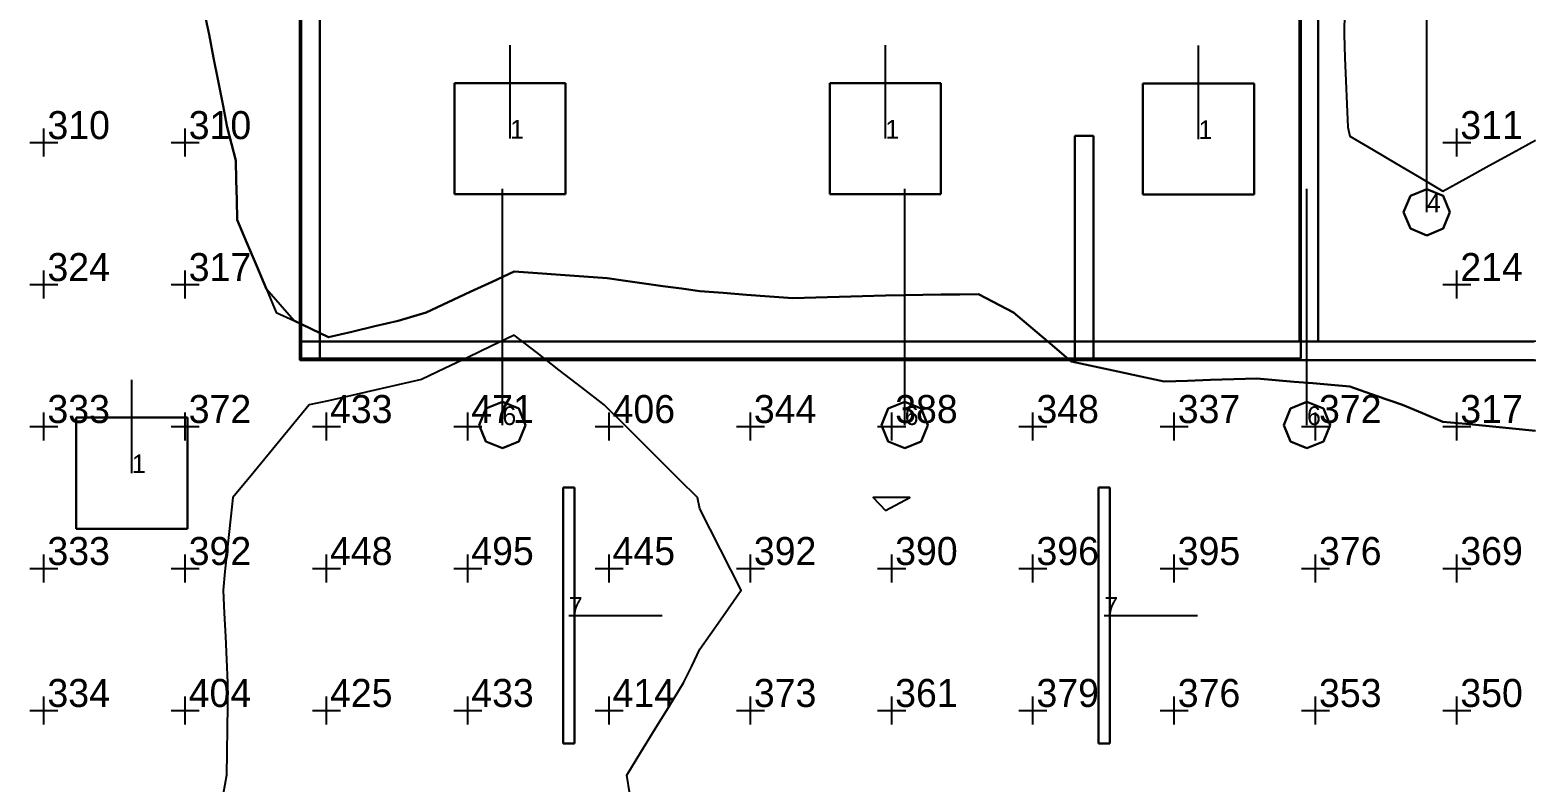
# Model space of a CAD drawing. Extents: x 0 to 48.5, y 0 to 23.7.
# Drawn here: x 6.36 to 14.37, y 9.88 to 13.9 of the extents above; entities that cross this region are included whole.
import ezdxf

# ---------------------------------------------------------------- set-up
doc = ezdxf.new("R2010")
doc.units = 0
doc.header["$MEASUREMENT"] = 0
for name, color, linetype in [('DLXFURN', 5, 'Continuous'), ('DLXISO', 7, 'Continuous'), ('DLXLUM', 2, 'Continuous'), ('DLXLUMEX', 2, 'Continuous'), ('DLXSCENE', 7, 'Continuous'), ('DLXVAL', 3, 'Continuous')]:
    doc.layers.add(name, color=color, linetype=linetype)

# ---------------------------------------------------------------- blocks, each defined once
blk = doc.blocks.new('*U6')
at = {"color": 1}
blk.add_line((0, 0), (0, 0.5), dxfattribs=at)
for p, q in [((0.2975, 0.2975), (-0.2975, 0.2975)), ((-0.2975, 0.2975), (-0.2975, -0.2975)), ((-0.2975, 0.2975), (-0.2975, -0.2975)), ((-0.2975, -0.2975), (-0.2975, 0.2975)), ((-0.2975, 0.2975), (-0.2975, 0.2975)), ((0.2975, 0.2975), (-0.2975, 0.2975)), ((-0.2975, 0.2975), (-0.2975, 0.2975)), ((-0.2975, 0.2975), (0.2975, 0.2975)), ((-0.2975, -0.2975), (-0.2975, 0.2975)), ((-0.2975, 0.2975), (0.2975, 0.2975)), ((0.2975, -0.2975), (0.2975, 0.2975)), ((0.2975, 0.2975), (0.2975, 0.2975)), ((0.2975, -0.2975), (0.2975, 0.2975)), ((0.2975, 0.2975), (0.2975, 0.2975)), ((0.2975, 0.2975), (0.2975, -0.2975)), ((0.2975, 0.2975), (0.2975, -0.2975)), ((-0.2975, -0.2975), (0.2975, -0.2975)), ((-0.2975, -0.2975), (0.2975, -0.2975)), ((0.2975, -0.2975), (-0.2975, -0.2975)), ((-0.2975, -0.2975), (-0.2975, -0.2975)), ((-0.2975, -0.2975), (-0.2975, -0.2975)), ((0.2975, -0.2975), (-0.2975, -0.2975)), ((0.2975, -0.2975), (0.2975, -0.2975)), ((0.2975, -0.2975), (0.2975, -0.2975))]:
    blk.add_line(p, q)
at = {"layer": 'DLXLUMEX', "color": 7}
blk.add_text('1', height=0.1, dxfattribs=at).set_placement((0, 0))
blk = doc.blocks.new('*U7')
at = {"color": 1}
blk.add_line((0, 0), (0, 0.5), dxfattribs=at)
for p, q in [((0.2975, 0.2975), (-0.2975, 0.2975)), ((-0.2975, 0.2975), (-0.2975, -0.2975)), ((-0.2975, 0.2975), (-0.2975, -0.2975)), ((-0.2975, -0.2975), (-0.2975, 0.2975)), ((-0.2975, 0.2975), (-0.2975, 0.2975)), ((0.2975, 0.2975), (-0.2975, 0.2975)), ((-0.2975, 0.2975), (-0.2975, 0.2975)), ((-0.2975, 0.2975), (0.2975, 0.2975)), ((-0.2975, -0.2975), (-0.2975, 0.2975)), ((-0.2975, 0.2975), (0.2975, 0.2975)), ((0.2975, -0.2975), (0.2975, 0.2975)), ((0.2975, 0.2975), (0.2975, 0.2975)), ((0.2975, -0.2975), (0.2975, 0.2975)), ((0.2975, 0.2975), (0.2975, 0.2975)), ((0.2975, 0.2975), (0.2975, -0.2975)), ((0.2975, 0.2975), (0.2975, -0.2975)), ((-0.2975, -0.2975), (0.2975, -0.2975)), ((-0.2975, -0.2975), (0.2975, -0.2975)), ((0.2975, -0.2975), (-0.2975, -0.2975)), ((-0.2975, -0.2975), (-0.2975, -0.2975)), ((-0.2975, -0.2975), (-0.2975, -0.2975)), ((0.2975, -0.2975), (-0.2975, -0.2975)), ((0.2975, -0.2975), (0.2975, -0.2975)), ((0.2975, -0.2975), (0.2975, -0.2975))]:
    blk.add_line(p, q)
at = {"layer": 'DLXLUMEX', "color": 7}
blk.add_text('1', height=0.1, dxfattribs=at).set_placement((0, 0))
blk = doc.blocks.new('*U8')
at = {"color": 1}
blk.add_line((0, 0), (0, 0.5), dxfattribs=at)
for p, q in [((0.2975, 0.2975), (-0.2975, 0.2975)), ((-0.2975, 0.2975), (-0.2975, -0.2975)), ((-0.2975, 0.2975), (-0.2975, -0.2975)), ((-0.2975, -0.2975), (-0.2975, 0.2975)), ((-0.2975, 0.2975), (-0.2975, 0.2975)), ((0.2975, 0.2975), (-0.2975, 0.2975)), ((-0.2975, 0.2975), (-0.2975, 0.2975)), ((-0.2975, 0.2975), (0.2975, 0.2975)), ((-0.2975, -0.2975), (-0.2975, 0.2975)), ((-0.2975, 0.2975), (0.2975, 0.2975)), ((0.2975, -0.2975), (0.2975, 0.2975)), ((0.2975, 0.2975), (0.2975, 0.2975)), ((0.2975, -0.2975), (0.2975, 0.2975)), ((0.2975, 0.2975), (0.2975, 0.2975)), ((0.2975, 0.2975), (0.2975, -0.2975)), ((0.2975, 0.2975), (0.2975, -0.2975)), ((-0.2975, -0.2975), (0.2975, -0.2975)), ((-0.2975, -0.2975), (0.2975, -0.2975)), ((0.2975, -0.2975), (-0.2975, -0.2975)), ((-0.2975, -0.2975), (-0.2975, -0.2975)), ((-0.2975, -0.2975), (-0.2975, -0.2975)), ((0.2975, -0.2975), (-0.2975, -0.2975)), ((0.2975, -0.2975), (0.2975, -0.2975)), ((0.2975, -0.2975), (0.2975, -0.2975))]:
    blk.add_line(p, q)
at = {"layer": 'DLXLUMEX', "color": 7}
blk.add_text('1', height=0.1, dxfattribs=at).set_placement((0, 0))
blk = doc.blocks.new('*U37')
for p, q in [((0.03, 0.6855), (-0.03, 0.6855)), ((-0.03, 0.6855), (-0.03, -0.6855)), ((-0.03, 0.6855), (-0.03, -0.6855)), ((-0.03, -0.6855), (-0.03, 0.6855)), ((-0.03, 0.6855), (-0.03, 0.6855)), ((0.03, 0.6855), (-0.03, 0.6855)), ((-0.03, 0.6855), (-0.03, 0.6855)), ((-0.03, 0.6855), (0.03, 0.6855)), ((-0.03, -0.6855), (-0.03, 0.6855)), ((-0.03, 0.6855), (0.03, 0.6855)), ((0.03, -0.6855), (0.03, 0.6855)), ((0.03, 0.6855), (0.03, 0.6855)), ((0.03, -0.6855), (0.03, 0.6855)), ((0.03, 0.6855), (0.03, 0.6855)), ((0.03, 0.6855), (0.03, -0.6855)), ((0.03, 0.6855), (0.03, -0.6855)), ((-0.03, -0.6855), (0.03, -0.6855)), ((-0.03, -0.6855), (-0.03, -0.6855)), ((-0.03, -0.6855), (0.03, -0.6855)), ((0.03, -0.6855), (-0.03, -0.6855)), ((-0.03, -0.6855), (-0.03, -0.6855)), ((0.03, -0.6855), (-0.03, -0.6855)), ((0.03, -0.6855), (0.03, -0.6855)), ((0.03, -0.6855), (0.03, -0.6855))]:
    blk.add_line(p, q)
at = {"color": 1}
blk.add_line((0, 0), (0.5, 0), dxfattribs=at)
at = {"layer": 'DLXLUMEX', "color": 7}
blk.add_text('7', height=0.1, dxfattribs=at).set_placement((0, 0))
blk = doc.blocks.new('*U39')
for p, q in [((0.03, 0.6855), (-0.03, 0.6855)), ((-0.03, 0.6855), (-0.03, -0.6855)), ((-0.03, 0.6855), (-0.03, -0.6855)), ((-0.03, -0.6855), (-0.03, 0.6855)), ((-0.03, 0.6855), (-0.03, 0.6855)), ((0.03, 0.6855), (-0.03, 0.6855)), ((-0.03, 0.6855), (-0.03, 0.6855)), ((-0.03, 0.6855), (0.03, 0.6855)), ((-0.03, -0.6855), (-0.03, 0.6855)), ((-0.03, 0.6855), (0.03, 0.6855)), ((0.03, -0.6855), (0.03, 0.6855)), ((0.03, 0.6855), (0.03, 0.6855)), ((0.03, -0.6855), (0.03, 0.6855)), ((0.03, 0.6855), (0.03, 0.6855)), ((0.03, 0.6855), (0.03, -0.6855)), ((0.03, 0.6855), (0.03, -0.6855)), ((-0.03, -0.6855), (0.03, -0.6855)), ((-0.03, -0.6855), (-0.03, -0.6855)), ((-0.03, -0.6855), (0.03, -0.6855)), ((0.03, -0.6855), (-0.03, -0.6855)), ((-0.03, -0.6855), (-0.03, -0.6855)), ((0.03, -0.6855), (-0.03, -0.6855)), ((0.03, -0.6855), (0.03, -0.6855)), ((0.03, -0.6855), (0.03, -0.6855))]:
    blk.add_line(p, q)
at = {"color": 1}
blk.add_line((0, 0), (0.5, 0), dxfattribs=at)
at = {"layer": 'DLXLUMEX', "color": 7}
blk.add_text('7', height=0.1, dxfattribs=at).set_placement((0, 0))
blk = doc.blocks.new('*U48')
at = {"color": 1}
blk.add_line((0, 0), (0, 0.5), dxfattribs=at)
for p, q in [((0.2975, 0.2975), (-0.2975, 0.2975)), ((-0.2975, 0.2975), (-0.2975, -0.2975)), ((-0.2975, 0.2975), (-0.2975, -0.2975)), ((-0.2975, -0.2975), (-0.2975, 0.2975)), ((-0.2975, 0.2975), (-0.2975, 0.2975)), ((0.2975, 0.2975), (-0.2975, 0.2975)), ((-0.2975, 0.2975), (-0.2975, 0.2975)), ((-0.2975, 0.2975), (0.2975, 0.2975)), ((-0.2975, -0.2975), (-0.2975, 0.2975)), ((-0.2975, 0.2975), (0.2975, 0.2975)), ((0.2975, -0.2975), (0.2975, 0.2975)), ((0.2975, 0.2975), (0.2975, 0.2975)), ((0.2975, -0.2975), (0.2975, 0.2975)), ((0.2975, 0.2975), (0.2975, 0.2975)), ((0.2975, 0.2975), (0.2975, -0.2975)), ((0.2975, 0.2975), (0.2975, -0.2975)), ((-0.2975, -0.2975), (0.2975, -0.2975)), ((-0.2975, -0.2975), (0.2975, -0.2975)), ((0.2975, -0.2975), (-0.2975, -0.2975)), ((-0.2975, -0.2975), (-0.2975, -0.2975)), ((-0.2975, -0.2975), (-0.2975, -0.2975)), ((0.2975, -0.2975), (-0.2975, -0.2975)), ((0.2975, -0.2975), (0.2975, -0.2975)), ((0.2975, -0.2975), (0.2975, -0.2975))]:
    blk.add_line(p, q)
at = {"layer": 'DLXLUMEX', "color": 7}
blk.add_text('1', height=0.1, dxfattribs=at).set_placement((0, 0))
blk = doc.blocks.new('*U73')
at = {"color": 1}
blk.add_line((0, 0), (0, 1.265), dxfattribs=at)
for p, q in [((-0.124, 0), (-0.0877, 0.0877)), ((-0.0877, 0.0877), (-0.124, 0)), ((-0.0877, 0.0877), (-0.124, 0)), ((-0.124, 0), (-0.0877, 0.0877)), ((-0.0877, 0.0877), (0, 0.124)), ((0, 0.124), (-0.0877, 0.0877)), ((0, 0.124), (-0.0877, 0.0877)), ((-0.0877, 0.0877), (0, 0.124)), ((-0.0877, 0.0877), (-0.0877, 0.0877)), ((-0.0877, 0.0877), (-0.0877, 0.0877)), ((0, 0.124), (0.0877, 0.0877)), ((0.0877, 0.0877), (0, 0.124)), ((0.0877, 0.0877), (0, 0.124)), ((0, 0.124), (0, 0.124)), ((0, 0.124), (0.0877, 0.0877)), ((0, 0.124), (0, 0.124)), ((0.0877, 0.0877), (0.124, 0)), ((0.124, 0), (0.0877, 0.0877)), ((0.0877, 0.0877), (0.0877, 0.0877)), ((0.124, 0), (0.0877, 0.0877)), ((0.0877, 0.0877), (0.0877, 0.0877)), ((0.0877, 0.0877), (0.124, 0)), ((-0.0877, -0.0877), (-0.124, 0)), ((-0.124, 0), (-0.0877, -0.0877)), ((-0.124, 0), (-0.124, 0)), ((-0.124, 0), (-0.0877, -0.0877)), ((-0.0877, -0.0877), (-0.124, 0)), ((-0.124, 0), (-0.124, 0)), ((0.124, 0), (0.0877, -0.0877)), ((0.0877, -0.0877), (0.124, 0)), ((0.0877, -0.0877), (0.124, 0)), ((0.124, 0), (0.0877, -0.0877)), ((0.124, 0), (0.124, 0)), ((0.124, 0), (0.124, 0)), ((0, -0.124), (-0.0877, -0.0877)), ((-0.0877, -0.0877), (0, -0.124)), ((-0.0877, -0.0877), (-0.0877, -0.0877)), ((-0.0877, -0.0877), (0, -0.124)), ((0, -0.124), (-0.0877, -0.0877)), ((-0.0877, -0.0877), (-0.0877, -0.0877)), ((0.0877, -0.0877), (0, -0.124)), ((0, -0.124), (0.0877, -0.0877)), ((0, -0.124), (0.0877, -0.0877)), ((0.0877, -0.0877), (0, -0.124)), ((0, -0.124), (0, -0.124)), ((0, -0.124), (0, -0.124)), ((0.0877, -0.0877), (0.0877, -0.0877)), ((0.0877, -0.0877), (0.0877, -0.0877))]:
    blk.add_line(p, q)
at = {"layer": 'DLXLUMEX', "color": 7}
blk.add_text('4', height=0.1, dxfattribs=at).set_placement((0, 0))
blk = doc.blocks.new('*U76')
at = {"color": 1}
blk.add_line((0, 0), (0, 1.265), dxfattribs=at)
for p, q in [((-0.124, 0), (-0.0877, 0.0877)), ((-0.0877, 0.0877), (-0.124, 0)), ((-0.0877, 0.0877), (-0.124, 0)), ((-0.124, 0), (-0.0877, 0.0877)), ((-0.0877, 0.0877), (0, 0.124)), ((0, 0.124), (-0.0877, 0.0877)), ((0, 0.124), (-0.0877, 0.0877)), ((-0.0877, 0.0877), (0, 0.124)), ((-0.0877, 0.0877), (-0.0877, 0.0877)), ((-0.0877, 0.0877), (-0.0877, 0.0877)), ((0, 0.124), (0.0877, 0.0877)), ((0.0877, 0.0877), (0, 0.124)), ((0.0877, 0.0877), (0, 0.124)), ((0, 0.124), (0, 0.124)), ((0, 0.124), (0.0877, 0.0877)), ((0, 0.124), (0, 0.124)), ((0.0877, 0.0877), (0.124, 0)), ((0.124, 0), (0.0877, 0.0877)), ((0.0877, 0.0877), (0.0877, 0.0877)), ((0.124, 0), (0.0877, 0.0877)), ((0.0877, 0.0877), (0.0877, 0.0877)), ((0.0877, 0.0877), (0.124, 0)), ((-0.0877, -0.0877), (-0.124, 0)), ((-0.124, 0), (-0.0877, -0.0877)), ((-0.124, 0), (-0.124, 0)), ((-0.124, 0), (-0.0877, -0.0877)), ((-0.0877, -0.0877), (-0.124, 0)), ((-0.124, 0), (-0.124, 0)), ((0.124, 0), (0.0877, -0.0877)), ((0.0877, -0.0877), (0.124, 0)), ((0.0877, -0.0877), (0.124, 0)), ((0.124, 0), (0.0877, -0.0877)), ((0.124, 0), (0.124, 0)), ((0.124, 0), (0.124, 0)), ((0, -0.124), (-0.0877, -0.0877)), ((-0.0877, -0.0877), (0, -0.124)), ((-0.0877, -0.0877), (-0.0877, -0.0877)), ((-0.0877, -0.0877), (0, -0.124)), ((0, -0.124), (-0.0877, -0.0877)), ((-0.0877, -0.0877), (-0.0877, -0.0877)), ((0.0877, -0.0877), (0, -0.124)), ((0, -0.124), (0.0877, -0.0877)), ((0, -0.124), (0.0877, -0.0877)), ((0.0877, -0.0877), (0, -0.124)), ((0, -0.124), (0, -0.124)), ((0, -0.124), (0, -0.124)), ((0.0877, -0.0877), (0.0877, -0.0877)), ((0.0877, -0.0877), (0.0877, -0.0877))]:
    blk.add_line(p, q)
at = {"layer": 'DLXLUMEX', "color": 7}
blk.add_text('6', height=0.1, dxfattribs=at).set_placement((0, 0))
blk = doc.blocks.new('*U77')
at = {"color": 1}
blk.add_line((0, 0), (0, 1.265), dxfattribs=at)
for p, q in [((-0.124, 0), (-0.0877, 0.0877)), ((-0.0877, 0.0877), (-0.124, 0)), ((-0.0877, 0.0877), (-0.124, 0)), ((-0.124, 0), (-0.0877, 0.0877)), ((-0.0877, 0.0877), (0, 0.124)), ((0, 0.124), (-0.0877, 0.0877)), ((0, 0.124), (-0.0877, 0.0877)), ((-0.0877, 0.0877), (0, 0.124)), ((-0.0877, 0.0877), (-0.0877, 0.0877)), ((-0.0877, 0.0877), (-0.0877, 0.0877)), ((0, 0.124), (0.0877, 0.0877)), ((0.0877, 0.0877), (0, 0.124)), ((0.0877, 0.0877), (0, 0.124)), ((0, 0.124), (0, 0.124)), ((0, 0.124), (0.0877, 0.0877)), ((0, 0.124), (0, 0.124)), ((0.0877, 0.0877), (0.124, 0)), ((0.124, 0), (0.0877, 0.0877)), ((0.0877, 0.0877), (0.0877, 0.0877)), ((0.124, 0), (0.0877, 0.0877)), ((0.0877, 0.0877), (0.0877, 0.0877)), ((0.0877, 0.0877), (0.124, 0)), ((-0.0877, -0.0877), (-0.124, 0)), ((-0.124, 0), (-0.0877, -0.0877)), ((-0.124, 0), (-0.124, 0)), ((-0.124, 0), (-0.0877, -0.0877)), ((-0.0877, -0.0877), (-0.124, 0)), ((-0.124, 0), (-0.124, 0)), ((0.124, 0), (0.0877, -0.0877)), ((0.0877, -0.0877), (0.124, 0)), ((0.0877, -0.0877), (0.124, 0)), ((0.124, 0), (0.0877, -0.0877)), ((0.124, 0), (0.124, 0)), ((0.124, 0), (0.124, 0)), ((0, -0.124), (-0.0877, -0.0877)), ((-0.0877, -0.0877), (0, -0.124)), ((-0.0877, -0.0877), (-0.0877, -0.0877)), ((-0.0877, -0.0877), (0, -0.124)), ((0, -0.124), (-0.0877, -0.0877)), ((-0.0877, -0.0877), (-0.0877, -0.0877)), ((0.0877, -0.0877), (0, -0.124)), ((0, -0.124), (0.0877, -0.0877)), ((0, -0.124), (0.0877, -0.0877)), ((0.0877, -0.0877), (0, -0.124)), ((0, -0.124), (0, -0.124)), ((0, -0.124), (0, -0.124)), ((0.0877, -0.0877), (0.0877, -0.0877)), ((0.0877, -0.0877), (0.0877, -0.0877))]:
    blk.add_line(p, q)
at = {"layer": 'DLXLUMEX', "color": 7}
blk.add_text('6', height=0.1, dxfattribs=at).set_placement((0, 0))
blk = doc.blocks.new('*U79')
at = {"color": 1}
blk.add_line((0, 0), (0, 1.265), dxfattribs=at)
for p, q in [((-0.124, 0), (-0.0877, 0.0877)), ((-0.0877, 0.0877), (-0.124, 0)), ((-0.0877, 0.0877), (-0.124, 0)), ((-0.124, 0), (-0.0877, 0.0877)), ((-0.0877, 0.0877), (0, 0.124)), ((0, 0.124), (-0.0877, 0.0877)), ((0, 0.124), (-0.0877, 0.0877)), ((-0.0877, 0.0877), (0, 0.124)), ((-0.0877, 0.0877), (-0.0877, 0.0877)), ((-0.0877, 0.0877), (-0.0877, 0.0877)), ((0, 0.124), (0.0877, 0.0877)), ((0.0877, 0.0877), (0, 0.124)), ((0.0877, 0.0877), (0, 0.124)), ((0, 0.124), (0, 0.124)), ((0, 0.124), (0.0877, 0.0877)), ((0, 0.124), (0, 0.124)), ((0.0877, 0.0877), (0.124, 0)), ((0.124, 0), (0.0877, 0.0877)), ((0.0877, 0.0877), (0.0877, 0.0877)), ((0.124, 0), (0.0877, 0.0877)), ((0.0877, 0.0877), (0.0877, 0.0877)), ((0.0877, 0.0877), (0.124, 0)), ((-0.0877, -0.0877), (-0.124, 0)), ((-0.124, 0), (-0.0877, -0.0877)), ((-0.124, 0), (-0.124, 0)), ((-0.124, 0), (-0.0877, -0.0877)), ((-0.0877, -0.0877), (-0.124, 0)), ((-0.124, 0), (-0.124, 0)), ((0.124, 0), (0.0877, -0.0877)), ((0.0877, -0.0877), (0.124, 0)), ((0.0877, -0.0877), (0.124, 0)), ((0.124, 0), (0.0877, -0.0877)), ((0.124, 0), (0.124, 0)), ((0.124, 0), (0.124, 0)), ((0, -0.124), (-0.0877, -0.0877)), ((-0.0877, -0.0877), (0, -0.124)), ((-0.0877, -0.0877), (-0.0877, -0.0877)), ((-0.0877, -0.0877), (0, -0.124)), ((0, -0.124), (-0.0877, -0.0877)), ((-0.0877, -0.0877), (-0.0877, -0.0877)), ((0.0877, -0.0877), (0, -0.124)), ((0, -0.124), (0.0877, -0.0877)), ((0, -0.124), (0.0877, -0.0877)), ((0.0877, -0.0877), (0, -0.124)), ((0, -0.124), (0, -0.124)), ((0, -0.124), (0, -0.124)), ((0.0877, -0.0877), (0.0877, -0.0877)), ((0.0877, -0.0877), (0.0877, -0.0877))]:
    blk.add_line(p, q)
at = {"layer": 'DLXLUMEX', "color": 7}
blk.add_text('6', height=0.1, dxfattribs=at).set_placement((0, 0))
blk = doc.blocks.new('*U88')
for p, q in [((-0.3, 9.0972), (-0.3, 4.9152)), ((-0.3, 4.9152), (-0.3, 9.0972)), ((-0.3, 9.0972), (-0.3, 9.0972)), ((5.1541, 9.0972), (-0.3, 9.0972)), ((-0.3, 9.0972), (-0.3, 9.0972)), ((-0.3, 9.0972), (-0.2922, 9.0972)), ((-0.2922, 9.0972), (5.0612, 9.0972)), ((-0.2922, 9.0972), (-0.2922, 9.0972)), ((5.0612, 9.0972), (5.1541, 9.0972)), ((5.0612, 9.0972), (5.0612, 9.0972)), ((5.1541, 9), (5.1541, 9.0972)), ((5.1541, 9.0972), (5.1541, 9.0972)), ((5.1541, 9.0972), (5.1541, 9)), ((5.1541, 9.0972), (5.1541, 9.0972)), ((-0.1914, 9), (-0.1914, 4.9231)), ((-0.1914, 9), (-0.1914, 9)), ((-0.1914, 4.9152), (-0.1914, 9)), ((-0.1914, 9), (-0.1914, 9)), ((5.0612, 9), (-0.1914, 9)), ((-0.1914, 9), (5.1541, 9)), ((5.1541, 9), (5.0612, 9)), ((5.0612, 9), (5.0612, 9)), ((5.1541, 9), (5.1541, 9)), ((5.1541, 9), (5.1541, 9)), ((-0.3, 4.9152), (-0.1914, 4.9152)), ((-0.1914, 4.9152), (-0.3, 4.9152)), ((-0.3, 4.9152), (-0.3, 4.9152)), ((-0.3, 4.9152), (-0.3, 4.9152)), ((-0.1914, 4.9231), (-0.1914, 4.9231)), ((-0.1914, 4.9231), (-0.1914, 4.9152)), ((-0.1914, 4.9152), (-0.1914, 4.9152)), ((-0.1914, 4.9152), (-0.1914, 4.9152))]:
    blk.add_line(p, q)
blk = doc.blocks.new('*U91')
for p, q in [((0.1, 4.0868), (0.1071, 4.0868)), ((0.1, 4.0868), (0.1, 4.0868)), ((0.2, 4.0868), (0.1, 4.0868)), ((0.1, 0.102), (0.1, 4.0868)), ((0.1, 4.0868), (0.1, 4.0868)), ((0.1, 4.0868), (0.1, 0.102)), ((0.1071, 4.0868), (0.1071, 4.0868)), ((0.1071, 4.0868), (0.2, 4.0868)), ((0.2, 4.0868), (0.2, 4.0868)), ((0.2, 4.0868), (0.2, 0.102)), ((0.2, 0.102), (0.2, 4.0868)), ((0.2, 4.0868), (0.2, 4.0868)), ((0.1, 0.102), (0.1, 0.102)), ((0.1071, 0.102), (0.1, 0.102)), ((0.1, 0.102), (0.2, 0.102)), ((0.1, 0.102), (0.1, 0.102)), ((0.2, 0.102), (0.1071, 0.102)), ((0.1071, 0.102), (0.1071, 0.102)), ((0.2, 0.102), (0.2, 0.102)), ((0.2, 0.102), (0.2, 0.102))]:
    blk.add_line(p, q)
blk = doc.blocks.new('*U93')
for p, q in [((12.573, -0.0994), (-0.027, -0.1)), ((-0.027, -0.1), (-0.027, -0.2)), ((-0.027, -0.2), (-0.027, -0.1)), ((-0.027, -0.1), (-0.027, -0.1)), ((-0.027, -0.1), (-0.0192, -0.1)), ((-0.027, -0.1), (-0.027, -0.1)), ((-0.0192, -0.1), (5.3342, -0.0997)), ((-0.0192, -0.1), (-0.0192, -0.1)), ((5.3342, -0.0997), (5.3342, -0.0997)), ((5.3342, -0.0997), (6.5829, -0.0997)), ((-0.027, -0.2), (-0.027, -0.2)), ((-0.027, -0.2), (12.573, -0.2)), ((-0.027, -0.2), (-0.027, -0.2)), ((6.5829, -0.2), (-0.027, -0.2))]:
    blk.add_line(p, q)
blk = doc.blocks.new('*U95')
for p, q in [((0.1, 1.2), (0.2, 1.2)), ((0.2, 1.2), (0.1, 1.2)), ((0.1, 1.2), (0.1, 1.2)), ((0.1, 1.2), (0.1, 1.2)), ((0.1, 0.0079), (0.1, 1.2)), ((0.1, 1.2), (0.1, 0)), ((0.2, 1.2), (0.2, 0.0079)), ((0.2, 1.2), (0.2, 1.2)), ((0.2, 0), (0.2, 1.2)), ((0.2, 1.2), (0.2, 1.2)), ((0.1, 0), (0.1, 0.0079)), ((0.1, 0.0079), (0.1, 0.0079)), ((0.1, 0), (0.2, 0)), ((0.2, 0), (0.1, 0)), ((0.1, 0), (0.1, 0)), ((0.1, 0), (0.1, 0)), ((0.2, 0.0079), (0.2, 0.0079)), ((0.2, 0.0079), (0.2, 0)), ((0.2, 0), (0.2, 0)), ((0.2, 0), (0.2, 0))]:
    blk.add_line(p, q)
blk = doc.blocks.new('*U147')
for p, q in [((7.8078, 16.3201), (7.8078, 12.1438)), ((7.8078, 16.3201), (7.8078, 12.1438)), ((7.8078, 12.1438), (7.8078, 16.3201)), ((7.8078, 12.1438), (7.8078, 16.3201)), ((13.1612, 12.1438), (13.1612, 16.3201)), ((13.1612, 16.3201), (13.1612, 12.1438)), ((13.1612, 12.1438), (13.1612, 16.3201)), ((13.1612, 16.3201), (13.1612, 12.1438)), ((7.8078, 12.1438), (13.1612, 12.1438)), ((7.8078, 12.1438), (7.8078, 12.1438)), ((7.8078, 12.1438), (13.1612, 12.1438)), ((13.1612, 12.1438), (7.8078, 12.1438)), ((7.8078, 12.1438), (7.8078, 12.1438)), ((13.1612, 12.1438), (7.8078, 12.1438)), ((13.1612, 12.1438), (13.1612, 12.1438)), ((13.1612, 12.1438), (13.1612, 12.1438))]:
    blk.add_line(p, q)
blk = doc.blocks.new('*U150')
for p, q in [((-2.6767, 2.0882), (-2.6767, -2.0882)), ((-2.6767, -2.0882), (-2.6767, 2.0882)), ((-2.6767, 2.0882), (-2.6767, 2.0882)), ((2.6767, 2.0882), (-2.6767, 2.0882)), ((-2.6767, 2.0882), (-2.6767, 2.0882)), ((-2.6767, 2.0882), (2.6767, 2.0882)), ((-2.6767, 2.0882), (2.6767, 2.0882)), ((-2.6767, -2.0882), (-2.6767, 2.0882)), ((2.6767, 2.0882), (2.6767, 2.0882)), ((2.6767, 2.0882), (2.6767, 2.0882)), ((2.6767, 2.0882), (2.6767, -2.0882)), ((2.6767, -2.0882), (2.6767, 2.0882)), ((2.6767, 2.0882), (2.6767, -2.0882)), ((-2.6767, -2.0882), (-2.6767, -2.0882)), ((-2.6767, -2.0882), (2.6767, -2.0882)), ((2.6767, -2.0882), (-2.6767, -2.0882)), ((-2.6767, -2.0882), (-2.6767, -2.0882)), ((2.6767, -2.0882), (-2.6767, -2.0882)), ((2.6767, -2.0882), (2.6767, -2.0882)), ((2.6767, -2.0882), (2.6767, -2.0882))]:
    blk.add_line(p, q)
blk = doc.blocks.new('*U162')
at = {"color": 1}
for points in [[(14.4171, 11.7569, 0.7), (14.2929, 11.7692, 0.7), (14.1686, 11.7814, 0.7), (14.0443, 11.7937, 0.7), (13.92, 11.8059, 0.7), (13.8122, 11.8508, 0.7), (13.7044, 11.8956, 0.7), (13.5636, 11.945, 0.7), (13.4229, 11.9944, 0.7), (13.3234, 12.003, 0.7), (13.224, 12.0116, 0.7), (13.1246, 12.0201, 0.7), (13.0251, 12.0287, 0.7), (12.9257, 12.0373, 0.7), (12.8014, 12.0333, 0.7), (12.6771, 12.0293, 0.7), (12.5529, 12.0254, 0.7), (12.4286, 12.0214, 0.7), (12.3043, 12.048, 0.7), (12.18, 12.0747, 0.7), (12.0557, 12.1014, 0.7), (11.9314, 12.128, 0.7), (11.8286, 12.2158, 0.7), (11.7257, 12.3035, 0.7), (11.6228, 12.3913, 0.7), (11.4343, 12.4891, 0.7), (11.3349, 12.4877, 0.7), (11.2354, 12.4863, 0.7), (11.136, 12.4849, 0.7), (11.0366, 12.4835, 0.7), (10.9371, 12.4821, 0.7), (10.8129, 12.4782, 0.7), (10.6886, 12.4744, 0.7), (10.5643, 12.4705, 0.7), (10.44, 12.4666, 0.7), (10.3157, 12.4761, 0.7), (10.1914, 12.4855, 0.7), (10.0671, 12.495, 0.7), (9.9429, 12.5044, 0.7), (9.8434, 12.5183, 0.7), (9.744, 12.5322, 0.7), (9.6446, 12.5461, 0.7), (9.5451, 12.56, 0.7), (9.4457, 12.5739, 0.7), (9.3214, 12.5829, 0.7), (9.1971, 12.592, 0.7), (9.0729, 12.601, 0.7), (8.9486, 12.6101, 0.7), (8.8307, 12.5554, 0.7), (8.7129, 12.5007, 0.7), (8.5951, 12.446, 0.7), (8.4772, 12.3913, 0.7), (8.3271, 12.3457, 0.7), (8.2029, 12.3166, 0.7), (8.0786, 12.2876, 0.7), (7.9543, 12.2585, 0.7), (7.861, 12.3028, 0.7), (7.7678, 12.347, 0.7), (7.6222, 12.5152, 0.7), (7.5699, 12.6391, 0.7), (7.5177, 12.763, 0.7), (7.4654, 12.8869, 0.7), (7.4626, 12.9929, 0.7), (7.4599, 13.0988, 0.7), (7.4571, 13.2047, 0.7), (7.4346, 13.2937, 0.7), (7.4121, 13.3826, 0.7), (7.3876, 13.5065, 0.7), (7.3632, 13.6304, 0.7), (7.3387, 13.7543, 0.7), (7.3143, 13.8782, 0.7), (7.2892, 14.0022, 0.7)], [(7.2892, 14.0022, 0.7), (7.3143, 13.8782, 0.7), (7.3387, 13.7543, 0.7), (7.3632, 13.6304, 0.7), (7.3876, 13.5065, 0.7), (7.4121, 13.3826, 0.7), (7.4346, 13.2937, 0.7), (7.4571, 13.2047, 0.7), (7.4599, 13.0988, 0.7), (7.4626, 12.9929, 0.7), (7.4654, 12.8869, 0.7), (7.5177, 12.763, 0.7), (7.5699, 12.6391, 0.7), (7.6222, 12.5152, 0.7), (7.6745, 12.3913, 0.7), (7.7678, 12.347, 0.7), (7.861, 12.3028, 0.7), (7.9543, 12.2585, 0.7), (8.0786, 12.2876, 0.7), (8.2029, 12.3166, 0.7), (8.3271, 12.3457, 0.7), (8.4772, 12.3913, 0.7), (8.5951, 12.446, 0.7), (8.7129, 12.5007, 0.7), (8.8307, 12.5554, 0.7), (8.9486, 12.6101, 0.7), (9.0729, 12.601, 0.7), (9.1971, 12.592, 0.7), (9.3214, 12.5829, 0.7), (9.4457, 12.5739, 0.7), (9.5451, 12.56, 0.7), (9.6446, 12.5461, 0.7), (9.744, 12.5322, 0.7), (9.8434, 12.5183, 0.7), (9.9429, 12.5044, 0.7), (10.0671, 12.495, 0.7), (10.1914, 12.4855, 0.7), (10.3157, 12.4761, 0.7), (10.44, 12.4666, 0.7), (10.5643, 12.4705, 0.7), (10.6886, 12.4744, 0.7), (10.8129, 12.4782, 0.7), (10.9371, 12.4821, 0.7), (11.0366, 12.4835, 0.7), (11.136, 12.4849, 0.7), (11.2354, 12.4863, 0.7), (11.3349, 12.4877, 0.7), (11.4343, 12.4891, 0.7), (11.6228, 12.3913, 0.7), (11.7257, 12.3035, 0.7), (11.8286, 12.2158, 0.7), (11.9314, 12.128, 0.7), (12.0557, 12.1014, 0.7), (12.18, 12.0747, 0.7), (12.3043, 12.048, 0.7), (12.4286, 12.0214, 0.7), (12.5529, 12.0254, 0.7), (12.6771, 12.0293, 0.7), (12.8014, 12.0333, 0.7), (12.9257, 12.0373, 0.7), (13.0251, 12.0287, 0.7), (13.1246, 12.0201, 0.7), (13.224, 12.0116, 0.7), (13.3234, 12.003, 0.7), (13.4229, 11.9944, 0.7), (13.5636, 11.945, 0.7), (13.7044, 11.8956, 0.7), (13.8122, 11.8508, 0.7), (13.92, 11.8059, 0.7), (14.0443, 11.7937, 0.7), (14.1686, 11.7814, 0.7), (14.2929, 11.7692, 0.7), (14.4171, 11.7569, 0.7)], [(13.3968, 13.7543, 0.7), (13.4016, 13.6304, 0.7), (13.4064, 13.5065, 0.7), (13.4113, 13.3826, 0.7), (13.4229, 13.335, 0.7), (13.5471, 13.2614, 0.7), (13.6714, 13.1878, 0.7), (13.7957, 13.1142, 0.7), (13.92, 13.0406, 0.7), (14.0443, 13.1087, 0.7), (14.1686, 13.1769, 0.7), (14.2929, 13.245, 0.7), (14.4171, 13.3131, 0.7)], [(14.4171, 15.0606, 0.7), (14.2976, 15.1621, 0.7), (14.178, 15.2637, 0.7), (14.0585, 15.3652, 0.7), (14.0123, 15.4676, 0.7), (13.8793, 15.5701, 0.7), (13.92, 15.6725, 0.7), (13.8793, 15.5701, 0.7), (13.8386, 15.4676, 0.7), (13.798, 15.3652, 0.7), (13.7506, 15.2413, 0.7), (13.7032, 15.1174, 0.7), (13.6558, 14.9935, 0.7), (13.6084, 14.8695, 0.7), (13.5466, 14.779, 0.7), (13.4847, 14.6884, 0.7), (13.4229, 14.5978, 0.7), (13.4106, 14.4858, 0.7), (13.3983, 14.3739, 0.7), (13.3967, 14.25, 0.7), (13.3951, 14.1261, 0.7), (13.3935, 14.0022, 0.7), (13.3919, 13.8782, 0.7), (13.3968, 13.7543, 0.7)]]:
    blk.add_polyline3d(points, dxfattribs=at)
at = {"color": 3}
for points in [[(9.5673, 9.8139, 0.7), (9.551, 9.913, 0.7), (9.6272, 10.0369, 0.7), (9.7034, 10.1609, 0.7), (9.7796, 10.2848, 0.7), (9.8557, 10.4087, 0.7), (9.8993, 10.4981, 0.7), (9.9429, 10.5875, 0.7), (10.0535, 10.7459, 0.7), (10.1641, 10.9043, 0.7), (10.1088, 11.0131, 0.7), (10.0535, 11.1218, 0.7), (9.9982, 11.2305, 0.7), (9.9429, 11.3392, 0.7), (9.9294, 11.4, 0.7), (9.8326, 11.4962, 0.7), (9.7359, 11.5925, 0.7), (9.6392, 11.6887, 0.7), (9.5424, 11.785, 0.7), (9.4309, 11.8956, 0.7), (9.3103, 11.9892, 0.7), (9.1897, 12.0827, 0.7), (9.0692, 12.1762, 0.7), (8.9486, 12.2697, 0.7), (8.8243, 12.2101, 0.7), (8.7, 12.1505, 0.7), (8.5757, 12.0909, 0.7), (8.4514, 12.0313, 0.7), (8.3271, 12.0029, 0.7), (8.2029, 11.9745, 0.7), (8.0786, 11.9461, 0.7), (7.9543, 11.9178, 0.7), (7.8511, 11.8956, 0.7), (7.7526, 11.7765, 0.7), (7.6541, 11.6574, 0.7), (7.5556, 11.5383, 0.7), (7.4414, 11.4, 0.7), (7.431, 11.3009, 0.7), (7.4206, 11.2017, 0.7), (7.4102, 11.1026, 0.7), (7.3998, 11.0035, 0.7), (7.3894, 10.9043, 0.7), (7.3956, 10.7804, 0.7), (7.4018, 10.6565, 0.7), (7.4079, 10.5326, 0.7), (7.4141, 10.4087, 0.7), (7.4126, 10.2848, 0.7), (7.4112, 10.1609, 0.7), (7.4097, 10.0369, 0.7), (7.4082, 9.913, 0.7), (7.3897, 9.8139, 0.7)], [(10.9371, 11.3312, 0.7), (11.0677, 11.4, 0.7), (10.8701, 11.4, 0.7), (10.9371, 11.3312, 0.7)]]:
    blk.add_polyline3d(points, dxfattribs=at)
blk = doc.blocks.new('*U163')
for p, q in [((6.3554, 13.3, 0.7), (6.5054, 13.3, 0.7)), ((6.4304, 13.225, 0.7), (6.4304, 13.375, 0.7)), ((7.112, 13.3, 0.7), (7.262, 13.3, 0.7)), ((7.187, 13.225, 0.7), (7.187, 13.375, 0.7)), ((13.9207, 13.3, 0.7), (14.0707, 13.3, 0.7)), ((13.9957, 13.225, 0.7), (13.9957, 13.375, 0.7)), ((6.4304, 12.465, 0.7), (6.4304, 12.615, 0.7)), ((7.187, 12.465, 0.7), (7.187, 12.615, 0.7)), ((13.9957, 12.465, 0.7), (13.9957, 12.615, 0.7)), ((6.3554, 12.54, 0.7), (6.5054, 12.54, 0.7)), ((7.112, 12.54, 0.7), (7.262, 12.54, 0.7)), ((13.9207, 12.54, 0.7), (14.0707, 12.54, 0.7)), ((6.3554, 11.78, 0.7), (6.5054, 11.78, 0.7)), ((6.4304, 11.705, 0.7), (6.4304, 11.855, 0.7)), ((7.112, 11.78, 0.7), (7.262, 11.78, 0.7)), ((7.187, 11.705, 0.7), (7.187, 11.855, 0.7)), ((7.8685, 11.78, 0.7), (8.0185, 11.78, 0.7)), ((7.9435, 11.705, 0.7), (7.9435, 11.855, 0.7)), ((8.625, 11.78, 0.7), (8.775, 11.78, 0.7)), ((8.7, 11.705, 0.7), (8.7, 11.855, 0.7)), ((9.3815, 11.78, 0.7), (9.5315, 11.78, 0.7)), ((9.4565, 11.705, 0.7), (9.4565, 11.855, 0.7)), ((10.138, 11.78, 0.7), (10.288, 11.78, 0.7)), ((10.213, 11.705, 0.7), (10.213, 11.855, 0.7)), ((10.8946, 11.78, 0.7), (11.0446, 11.78, 0.7)), ((10.9696, 11.705, 0.7), (10.9696, 11.855, 0.7)), ((11.6511, 11.78, 0.7), (11.8011, 11.78, 0.7)), ((11.7261, 11.705, 0.7), (11.7261, 11.855, 0.7)), ((12.4076, 11.78, 0.7), (12.5576, 11.78, 0.7)), ((12.4826, 11.705, 0.7), (12.4826, 11.855, 0.7)), ((13.1641, 11.78, 0.7), (13.3141, 11.78, 0.7)), ((13.2391, 11.705, 0.7), (13.2391, 11.855, 0.7)), ((13.9207, 11.78, 0.7), (14.0707, 11.78, 0.7)), ((13.9957, 11.705, 0.7), (13.9957, 11.855, 0.7)), ((6.4304, 10.945, 0.7), (6.4304, 11.095, 0.7)), ((7.187, 10.945, 0.7), (7.187, 11.095, 0.7)), ((7.9435, 10.945, 0.7), (7.9435, 11.095, 0.7)), ((8.7, 10.945, 0.7), (8.7, 11.095, 0.7)), ((9.4565, 10.945, 0.7), (9.4565, 11.095, 0.7)), ((10.213, 10.945, 0.7), (10.213, 11.095, 0.7)), ((10.9696, 10.945, 0.7), (10.9696, 11.095, 0.7)), ((11.7261, 10.945, 0.7), (11.7261, 11.095, 0.7)), ((12.4826, 10.945, 0.7), (12.4826, 11.095, 0.7)), ((13.2391, 10.945, 0.7), (13.2391, 11.095, 0.7)), ((13.9957, 10.945, 0.7), (13.9957, 11.095, 0.7)), ((6.3554, 11.02, 0.7), (6.5054, 11.02, 0.7)), ((7.112, 11.02, 0.7), (7.262, 11.02, 0.7)), ((7.8685, 11.02, 0.7), (8.0185, 11.02, 0.7)), ((8.625, 11.02, 0.7), (8.775, 11.02, 0.7)), ((9.3815, 11.02, 0.7), (9.5315, 11.02, 0.7)), ((10.138, 11.02, 0.7), (10.288, 11.02, 0.7)), ((10.8946, 11.02, 0.7), (11.0446, 11.02, 0.7)), ((11.6511, 11.02, 0.7), (11.8011, 11.02, 0.7)), ((12.4076, 11.02, 0.7), (12.5576, 11.02, 0.7)), ((13.1641, 11.02, 0.7), (13.3141, 11.02, 0.7)), ((13.9207, 11.02, 0.7), (14.0707, 11.02, 0.7)), ((6.4304, 10.185, 0.7), (6.4304, 10.335, 0.7)), ((7.187, 10.185, 0.7), (7.187, 10.335, 0.7)), ((7.9435, 10.185, 0.7), (7.9435, 10.335, 0.7)), ((8.7, 10.185, 0.7), (8.7, 10.335, 0.7)), ((9.4565, 10.185, 0.7), (9.4565, 10.335, 0.7)), ((10.213, 10.185, 0.7), (10.213, 10.335, 0.7)), ((10.9696, 10.185, 0.7), (10.9696, 10.335, 0.7)), ((11.7261, 10.185, 0.7), (11.7261, 10.335, 0.7)), ((12.4826, 10.185, 0.7), (12.4826, 10.335, 0.7)), ((13.2391, 10.185, 0.7), (13.2391, 10.335, 0.7)), ((13.9957, 10.185, 0.7), (13.9957, 10.335, 0.7)), ((6.3554, 10.26, 0.7), (6.5054, 10.26, 0.7)), ((7.112, 10.26, 0.7), (7.262, 10.26, 0.7)), ((7.8685, 10.26, 0.7), (8.0185, 10.26, 0.7)), ((8.625, 10.26, 0.7), (8.775, 10.26, 0.7)), ((9.3815, 10.26, 0.7), (9.5315, 10.26, 0.7)), ((10.138, 10.26, 0.7), (10.288, 10.26, 0.7)), ((10.8946, 10.26, 0.7), (11.0446, 10.26, 0.7)), ((11.6511, 10.26, 0.7), (11.8011, 10.26, 0.7)), ((12.4076, 10.26, 0.7), (12.5576, 10.26, 0.7)), ((13.1641, 10.26, 0.7), (13.3141, 10.26, 0.7)), ((13.9207, 10.26, 0.7), (14.0707, 10.26, 0.7))]:
    blk.add_line(p, q)
at = {"layer": 'DLXVAL'}
for s, p in [('310', (6.4492, 13.3187, 0.7)), ('310', (7.2057, 13.3187, 0.7)), ('311', (14.0144, 13.3187, 0.7)), ('324', (6.4492, 12.5587, 0.7)), ('317', (7.2057, 12.5587, 0.7)), ('214', (14.0144, 12.5587, 0.7)), ('333', (6.4492, 11.7987, 0.7)), ('372', (7.2057, 11.7987, 0.7)), ('433', (7.9622, 11.7987, 0.7)), ('471', (8.7187, 11.7987, 0.7)), ('406', (9.4753, 11.7987, 0.7)), ('344', (10.2318, 11.7987, 0.7)), ('388', (10.9883, 11.7987, 0.7)), ('348', (11.7448, 11.7987, 0.7)), ('337', (12.5014, 11.7987, 0.7)), ('372', (13.2579, 11.7987, 0.7)), ('317', (14.0144, 11.7987, 0.7)), ('333', (6.4492, 11.0387, 0.7)), ('392', (7.2057, 11.0387, 0.7)), ('448', (7.9622, 11.0387, 0.7)), ('495', (8.7187, 11.0387, 0.7)), ('445', (9.4753, 11.0387, 0.7)), ('392', (10.2318, 11.0387, 0.7)), ('390', (10.9883, 11.0387, 0.7)), ('396', (11.7448, 11.0387, 0.7)), ('395', (12.5014, 11.0387, 0.7)), ('376', (13.2579, 11.0387, 0.7)), ('369', (14.0144, 11.0387, 0.7)), ('334', (6.4492, 10.2787, 0.7)), ('404', (7.2057, 10.2787, 0.7)), ('425', (7.9622, 10.2787, 0.7)), ('433', (8.7187, 10.2787, 0.7)), ('414', (9.4753, 10.2787, 0.7)), ('373', (10.2318, 10.2787, 0.7)), ('361', (10.9883, 10.2787, 0.7)), ('379', (11.7448, 10.2787, 0.7)), ('376', (12.5014, 10.2787, 0.7)), ('353', (13.2579, 10.2787, 0.7)), ('350', (14.0144, 10.2787, 0.7))]:
    blk.add_text(s, height=0.15, dxfattribs=at).set_placement(p)

msp = doc.modelspace()

# ---------------------------------------------------------------- block references
at = {"layer": 'DLXFURN'}
for name, p in [('*U88', (8.1, 7.2206)), ('*U91', (13.0541, 12.1339)), ('*U95', (11.8508, 12.1359)), ('*U93', (7.827, 12.3359))]:
    msp.add_blockref(name, p, dxfattribs=at)
at = {"layer": 'DLXISO'}
msp.add_blockref('*U162', (0, 0), dxfattribs=at)
at = {"layer": 'DLXLUM'}
for name, p in [('*U73', (13.835, 12.9273)), ('*U6', (8.9265, 13.3216)), ('*U7', (10.9358, 13.3216)), ('*U8', (12.6123, 13.3191)), ('*U76', (8.885, 11.7883)), ('*U77', (11.0392, 11.7883)), ('*U79', (13.1934, 11.7883)), ('*U48', (6.9012, 11.5305)), ('*U37', (9.241, 10.7681)), ('*U39', (12.1077, 10.7681))]:
    msp.add_blockref(name, p, dxfattribs=at)
at = {"layer": 'DLXSCENE'}
for name, p in [('*U147', (0, 0)), ('*U150', (10.4845, 14.2319))]:
    msp.add_blockref(name, p, dxfattribs=at)
at = {"layer": 'DLXVAL'}
msp.add_blockref('*U163', (0, 0), dxfattribs=at)

doc.saveas('drawing.dxf')
